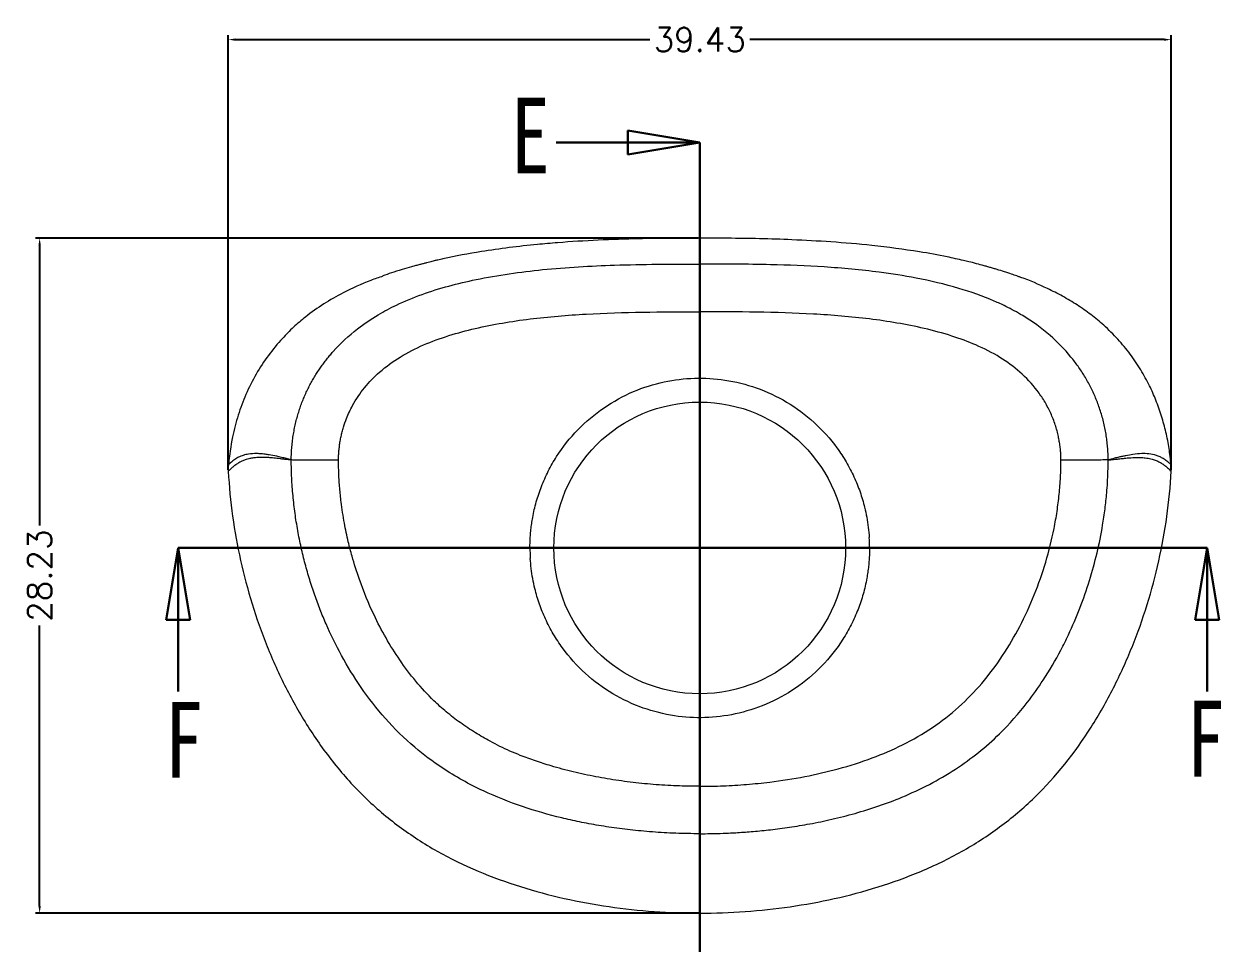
# Model space of a CAD drawing. Header units: inches. Extents: x 1631 to 3663, y 1126 to 1454.
# Drawn here: x 3224.3 to 3274.3, y 1202.6 to 1241.1 of the extents above; entities that cross this region are included whole.
import ezdxf

# ---------------------------------------------------------------- set-up
doc = ezdxf.new("R2010")
doc.units = ezdxf.units.IN
doc.header["$LTSCALE"] = 15
doc.linetypes.add('PHANTOM', pattern=[12.7, 6.35, -1.27, 1.27, -1.27, 1.27, -1.27])
doc.styles.add('SLDTEXTSTYLE0', font='TXT', dxfattribs={"width": 0.75})
doc.styles.get("Standard").update_dxf_attribs({"font": 'txt', "bigfont": 'gbcbig.shx'})
doc.dimstyles.new('1.5', dxfattribs={"dimtxt": 1, "dimasz": 0.3, "dimexe": 0.18, "dimexo": 0.0625, "dimgap": 0.09, "dimtad": 0, "dimzin": 0, "dimdsep": 46, "dimtxsty": 'Standard', "dimcen": 0, "dimclrd": 3, "dimclre": 3, "dimadec": 0, "dimazin": 2, "dimtfac": 1, "dimtofl": 0, "dimtmove": 0, "dimatfit": 3, "dimfxl": 1, "dimtolj": 1, "dimtzin": 0, "dimarcsym": 0})

# ---------------------------------------------------------------- blocks, each defined once
blk = doc.blocks.new('SW_CENTERMARKSYMBOL_5')
at = {"color": 0, "linetype": 'Continuous', "lineweight": 0}
for p, q in [((0, 5), (0, 8)), ((0, 0), (0, 2.5)), ((-5, 0), (-8, 0)), ((0, 0), (-2.5, 0)), ((0, 0), (0, -2.5)), ((0, 0), (2.5, 0)), ((5, 0), (8, 0)), ((0, -5), (0, -8))]:
    blk.add_line(p, q, dxfattribs=at)
blk = doc.blocks.new('_CLOSED')
at = {"color": 0, "linetype": 'ByBlock', "lineweight": -2}
for p, q in [((-1, 0.166667), (0, 0)), ((-1, 0.166667), (-1, -0.166667)), ((0, 0), (-1, -0.166667)), ((0, 0), (-1, 0))]:
    blk.add_line(p, q, dxfattribs=at)
blk = doc.blocks.new('*D262')
at = {"color": 3, "lineweight": -2}
for p, q in [((3232.832, 1222.418), (3232.832, 1240.591)), ((3233.132, 1240.411), (3250.455, 1240.411)), ((3271.958, 1240.411), (3254.635, 1240.411)), ((3272.258, 1222.418), (3272.258, 1240.591))]:
    blk.add_line(p, q, dxfattribs=at)
at = {"color": 3}
for points in [[(3233.132, 1240.461), (3233.132, 1240.361), (3232.832, 1240.411)], [(3271.958, 1240.461), (3271.958, 1240.361), (3272.258, 1240.411)]]:
    blk.add_solid(points, dxfattribs=at)
at = {"layer": 'Defpoints', "color": 0}
for p in [(3272.258, 1240.411), (3232.832, 1222.356), (3272.258, 1222.356)]:
    blk.add_point(p, dxfattribs=at)
at = {"color": 0, "insert": (3252.545, 1240.411), "char_height": 1, "attachment_point": 5}
blk.add_mtext('\\A1;39.43', dxfattribs=at)
blk = doc.blocks.new('*D263')
at = {"color": 3, "lineweight": -2}
for p, q in [((3252.482, 1232.108), (3224.763, 1232.108)), ((3224.943, 1231.808), (3224.943, 1220.084)), ((3224.943, 1204.179), (3224.943, 1215.904)), ((3252.486, 1203.879), (3224.763, 1203.879))]:
    blk.add_line(p, q, dxfattribs=at)
at = {"color": 3}
for points in [[(3224.893, 1231.808), (3224.993, 1231.808), (3224.943, 1232.108)], [(3224.893, 1204.179), (3224.993, 1204.179), (3224.943, 1203.879)]]:
    blk.add_solid(points, dxfattribs=at)
at = {"layer": 'Defpoints', "color": 0}
for p in [(3252.545, 1232.108), (3224.943, 1203.879), (3252.549, 1203.879)]:
    blk.add_point(p, dxfattribs=at)
at = {"color": 0, "insert": (3224.943, 1217.994), "char_height": 1, "attachment_point": 5, "rotation": 90}
blk.add_mtext('\\A1;28.23', dxfattribs=at)

msp = doc.modelspace()

# ---------------------------------------------------------------- linework, layer by layer
at = {"color": 7, "linetype": 'Continuous', "lineweight": 30}
for p, q in [((3246.545, 1236.106), (3252.545, 1236.106)), ((3230.735, 1213.152), (3230.735, 1219.152)), ((3273.766, 1213.152), (3273.766, 1219.152))]:
    msp.add_line(p, q, dxfattribs=at)
at = {"color": 1, "linetype": 'PHANTOM', "lineweight": 30}
for p, q in [((3252.545, 1236.106), (3252.545, 1199.161)), ((3273.766, 1219.152), (3230.735, 1219.152))]:
    msp.add_line(p, q, dxfattribs=at)
at = {"color": 7, "linetype": 'Continuous', "lineweight": 15}
msp.add_circle((3252.545, 1219.152), 6.1, dxfattribs=at)
for points, knots in [([(3252.545, 1232.108), (3251.696, 1232.104), (3250.281, 1232.098), (3248.299, 1232.03), (3246.885, 1231.943), (3245.645, 1231.835), (3244.581, 1231.718), (3243.263, 1231.529), (3242.265, 1231.354), (3241.664, 1231.208), (3241.592, 1231.191)], [0, 0, 0, 0, 0.231186, 0.385448, 0.539888, 0.617159, 0.724283, 0.831575, 0.979737, 1, 1, 1, 1]), ([(3252.545, 1231.023), (3252.545, 1231.173), (3252.545, 1231.491), (3252.545, 1231.868), (3252.545, 1232.048), (3252.545, 1232.102), (3252.545, 1232.108)], [0.059101, 0.059101, 0.059101, 0.059101, 0.25, 0.5, 0.75, 0.7918377, 0.7918377, 0.7918377, 0.7918377]), ([(3263.574, 1231.171), (3263.347, 1231.224), (3262.737, 1231.366), (3261.462, 1231.59), (3259.84, 1231.804), (3258.06, 1231.957), (3256.045, 1232.065), (3254.215, 1232.105), (3252.931, 1232.107), (3252.545, 1232.108)], [0, 0, 0, 0, 0.063065, 0.16933, 0.350107, 0.505222, 0.652526, 0.895717, 1, 1, 1, 1]), ([(3235.464, 1222.833), (3235.466, 1222.926), (3235.47, 1223.111), (3235.489, 1223.385), (3235.517, 1223.652), (3235.555, 1223.913), (3235.602, 1224.168), (3235.657, 1224.416), (3235.72, 1224.657), (3235.791, 1224.892), (3235.87, 1225.12), (3235.954, 1225.341), (3236.045, 1225.557), (3236.142, 1225.765), (3236.244, 1225.967), (3236.352, 1226.163), (3236.464, 1226.353), (3236.58, 1226.536), (3236.7, 1226.713), (3236.824, 1226.884), (3236.951, 1227.049), (3237.081, 1227.209), (3237.475, 1227.665), (3238.126, 1228.27), (3239.042, 1228.889), (3239.946, 1229.366), (3241.294, 1229.92), (3243.336, 1230.458), (3246.038, 1230.836), (3249.166, 1231.018), (3251.358, 1231.021), (3252.545, 1231.023)], [0, 0, 0, 0, 0.013241, 0.026205, 0.038905, 0.051358, 0.063575, 0.075569, 0.087352, 0.098933, 0.110324, 0.121531, 0.132564, 0.143429, 0.154134, 0.164683, 0.175082, 0.185336, 0.195448, 0.205421, 0.215258, 0.224962, 0.234533, 0.300792, 0.350098, 0.390962, 0.445576, 0.55625, 0.689292, 0.831742, 1, 1, 1, 1]), ([(3241.591, 1231.194), (3241.57, 1231.189), (3241.526, 1231.178), (3241.401, 1231.147), (3241.249, 1231.108), (3241.126, 1231.077), (3240.986, 1231.041), (3240.832, 1231), (3240.665, 1230.956), (3240.408, 1230.885), (3240.056, 1230.783), (3239.657, 1230.659), (3239.409, 1230.571), (3239.291, 1230.529)], [0, 0, 0, 0, 0.112535, 0.241628, 0.294361, 0.341546, 0.385922, 0.430757, 0.479229, 0.533887, 0.668102, 0.842058, 1, 1, 1, 1]), ([(3252.545, 1229.028), (3252.545, 1229.255), (3252.545, 1229.498), (3252.545, 1229.969), (3252.545, 1230.196), (3252.545, 1230.579), (3252.545, 1230.735), (3252.545, 1230.947), (3252.545, 1231.005), (3252.545, 1231.023)], [0, 0, 0, 0, 0.25, 0.25, 0.5, 0.5, 0.75, 0.75, 1, 1, 1, 1]), ([(3269.625, 1222.833), (3269.624, 1222.923), (3269.62, 1223.104), (3269.602, 1223.374), (3269.574, 1223.642), (3269.536, 1223.908), (3269.487, 1224.171), (3269.429, 1224.431), (3269.361, 1224.687), (3269.283, 1224.938), (3269.196, 1225.185), (3269.101, 1225.426), (3268.997, 1225.662), (3268.884, 1225.893), (3268.765, 1226.117), (3268.638, 1226.334), (3268.505, 1226.545), (3268.365, 1226.749), (3268.22, 1226.946), (3267.859, 1227.402), (3267.179, 1228.102), (3266.233, 1228.782), (3265.426, 1229.22), (3264.543, 1229.627), (3263.301, 1230.063), (3261.684, 1230.441), (3259.803, 1230.735), (3257.77, 1230.92), (3255.266, 1231.02), (3253.531, 1231.022), (3252.545, 1231.023)], [0, 0, 0, 0, 0.012828, 0.025614, 0.038356, 0.051048, 0.063683, 0.076255, 0.08876, 0.101195, 0.113554, 0.125832, 0.138022, 0.150118, 0.162113, 0.174005, 0.185793, 0.197479, 0.209063, 0.220544, 0.279802, 0.346631, 0.384964, 0.409831, 0.484324, 0.571123, 0.644801, 0.754057, 0.860293, 1, 1, 1, 1]), ([(3265.853, 1230.51), (3265.787, 1230.534), (3265.648, 1230.584), (3265.388, 1230.669), (3265.121, 1230.753), (3264.905, 1230.818), (3264.747, 1230.864), (3264.589, 1230.91), (3264.366, 1230.973), (3264.085, 1231.049), (3263.805, 1231.122), (3263.647, 1231.159), (3263.575, 1231.176)], [0, 0, 0, 0, 0.135369, 0.2812083, 0.3941536, 0.4426177, 0.488984, 0.53631, 0.5874767, 0.7095263, 0.8669211, 1, 1, 1, 1]), ([(3239.295, 1230.518), (3239.126, 1230.461), (3238.557, 1230.268), (3237.728, 1229.881), (3236.816, 1229.367), (3236.126, 1228.877), (3235.553, 1228.386), (3235.025, 1227.858), (3234.492, 1227.212), (3233.98, 1226.426), (3233.558, 1225.586), (3233.231, 1224.705), (3232.968, 1223.722), (3232.884, 1223.02), (3232.836, 1222.628)], [0, 0, 0, 0, 0.049331, 0.165595, 0.25147, 0.338133, 0.398723, 0.459675, 0.544412, 0.630217, 0.718732, 0.804155, 0.890471, 1, 1, 1, 1]), ([(3272.253, 1222.628), (3272.229, 1222.857), (3272.18, 1223.314), (3272.046, 1223.996), (3271.863, 1224.672), (3271.632, 1225.322), (3271.345, 1225.97), (3270.99, 1226.618), (3270.55, 1227.269), (3270.033, 1227.894), (3269.479, 1228.443), (3268.905, 1228.918), (3268.33, 1229.322), (3267.721, 1229.684), (3266.94, 1230.078), (3266.315, 1230.353), (3265.893, 1230.494), (3265.853, 1230.507)], [0, 0, 0, 0, 0.064105, 0.128206, 0.19367, 0.259131, 0.3202, 0.39085, 0.464443, 0.538723, 0.616135, 0.680575, 0.745608, 0.811016, 0.876913, 0.988143, 1, 1, 1, 1]), ([(3237.439, 1222.825), (3237.441, 1222.892), (3237.444, 1223.025), (3237.458, 1223.225), (3237.48, 1223.423), (3237.509, 1223.619), (3237.547, 1223.814), (3237.593, 1224.009), (3237.664, 1224.263), (3237.795, 1224.637), (3238.189, 1225.477), (3238.939, 1226.391), (3240.015, 1227.166), (3240.998, 1227.665), (3242.055, 1228.049), (3243.16, 1228.342), (3244.295, 1228.569), (3245.838, 1228.794), (3247.797, 1228.952), (3250.165, 1229.025), (3251.75, 1229.027), (3252.545, 1229.028)], [0, 0, 0, 0, 0.011096, 0.022161, 0.033199, 0.044212, 0.055204, 0.066179, 0.077446, 0.099055, 0.131955, 0.231425, 0.290792, 0.35162, 0.413942, 0.47744, 0.541565, 0.60619, 0.736596, 0.867811, 1, 1, 1, 1]), ([(3267.65, 1222.825), (3267.649, 1222.896), (3267.646, 1223.035), (3267.63, 1223.244), (3267.606, 1223.452), (3267.573, 1223.658), (3267.511, 1223.964), (3267.398, 1224.365), (3267.204, 1224.847), (3266.956, 1225.306), (3266.56, 1225.884), (3265.959, 1226.526), (3265.085, 1227.161), (3264.119, 1227.653), (3263.053, 1228.043), (3261.572, 1228.439), (3259.635, 1228.763), (3257.293, 1228.952), (3254.925, 1229.025), (3253.34, 1229.027), (3252.545, 1229.028)], [0, 0, 0, 0, 0.011654, 0.02325, 0.034808, 0.04635, 0.057896, 0.086731, 0.115405, 0.144068, 0.17324, 0.231707, 0.289208, 0.351858, 0.411105, 0.477654, 0.606323, 0.736682, 0.867853, 1, 1, 1, 1]), ([(3245.445, 1219.152), (3245.446, 1219.238), (3245.448, 1219.408), (3245.462, 1219.663), (3245.485, 1219.917), (3245.517, 1220.171), (3245.581, 1220.561), (3245.701, 1221.084), (3245.919, 1221.733), (3246.201, 1222.368), (3246.671, 1223.19), (3247.413, 1224.129), (3248.508, 1225.051), (3249.74, 1225.723), (3251.028, 1226.13), (3252.325, 1226.287), (3253.63, 1226.21), (3254.94, 1225.884), (3256.211, 1225.288), (3257.361, 1224.435), (3258.159, 1223.544), (3258.678, 1222.752), (3258.999, 1222.137), (3259.257, 1221.501), (3259.426, 1220.933), (3259.532, 1220.435), (3259.598, 1220.014), (3259.62, 1219.731), (3259.631, 1219.589)], [0, 0, 0, 0, 0.011706, 0.023391, 0.035071, 0.04676, 0.058473, 0.089374, 0.120299, 0.152434, 0.184594, 0.250114, 0.315634, 0.37985, 0.441605, 0.500003, 0.5584, 0.620156, 0.684371, 0.749892, 0.815412, 0.847547, 0.879707, 0.910607, 0.941532, 0.961028, 0.980493, 1, 1, 1, 1]), ([(3235.464, 1222.833), (3235.416, 1222.836), (3235.313, 1222.844), (3235.156, 1222.86), (3234.962, 1222.882), (3234.748, 1222.909), (3234.527, 1222.928), (3234.324, 1222.941), (3234.124, 1222.939), (3233.937, 1222.923), (3233.791, 1222.901), (3233.676, 1222.877), (3233.588, 1222.852), (3233.482, 1222.817), (3233.372, 1222.769), (3233.24, 1222.696), (3233.113, 1222.613), (3232.974, 1222.503), (3232.883, 1222.409), (3232.832, 1222.356)], [0, 0, 0, 0, 0.04648, 0.097477, 0.152991, 0.239557, 0.316838, 0.386599, 0.461106, 0.540176, 0.601605, 0.634086, 0.677758, 0.70852, 0.764033, 0.81611, 0.876398, 0.929139, 1, 1, 1, 1]), ([(3235.464, 1222.833), (3235.395, 1222.852), (3235.257, 1222.89), (3235.054, 1222.941), (3234.812, 1222.994), (3234.584, 1223.037), (3234.353, 1223.072), (3234.177, 1223.092), (3233.946, 1223.102), (3233.712, 1223.085), (3233.496, 1223.039), (3233.348, 1222.984), (3233.214, 1222.92), (3233.071, 1222.833), (3232.939, 1222.728), (3232.866, 1222.657), (3232.836, 1222.628)], [0, 0, 0, 0, 0.06582, 0.132375, 0.199668, 0.311079, 0.372168, 0.450218, 0.507559, 0.63663, 0.727639, 0.77247, 0.823146, 0.899899, 0.958854, 1, 1, 1, 1]), ([(3272.253, 1222.628), (3272.224, 1222.657), (3272.166, 1222.713), (3272.082, 1222.783), (3272.003, 1222.841), (3271.929, 1222.888), (3271.862, 1222.926), (3271.766, 1222.974), (3271.59, 1223.042), (3271.335, 1223.094), (3271.009, 1223.102), (3270.69, 1223.069), (3270.417, 1223.02), (3270.222, 1222.98), (3270.062, 1222.946), (3269.864, 1222.899), (3269.711, 1222.856), (3269.625, 1222.833)], [0, 0, 0, 0, 0.040771, 0.078663, 0.113679, 0.14582, 0.175086, 0.201479, 0.26881, 0.39813, 0.513002, 0.651534, 0.755087, 0.804129, 0.853757, 0.917832, 1, 1, 1, 1]), ([(3269.625, 1222.833), (3269.701, 1222.839), (3269.848, 1222.853), (3270.059, 1222.875), (3270.266, 1222.9), (3270.53, 1222.927), (3270.765, 1222.94), (3270.997, 1222.937), (3271.187, 1222.924), (3271.366, 1222.888), (3271.528, 1222.843), (3271.663, 1222.796), (3271.788, 1222.734), (3271.884, 1222.675), (3271.982, 1222.608), (3272.108, 1222.51), (3272.207, 1222.408), (3272.258, 1222.356)], [0, 0, 0, 0, 0.071713, 0.141097, 0.20815, 0.282447, 0.416173, 0.464067, 0.543273, 0.635523, 0.676342, 0.74097, 0.802253, 0.834371, 0.864275, 0.930546, 1, 1, 1, 1]), ([(3252.545, 1207.2), (3252.377, 1207.201), (3252.043, 1207.203), (3251.545, 1207.218), (3251.054, 1207.241), (3250.572, 1207.273), (3250.099, 1207.313), (3249.637, 1207.361), (3249.187, 1207.415), (3248.75, 1207.477), (3248.327, 1207.544), (3247.918, 1207.616), (3247.524, 1207.693), (3247.145, 1207.774), (3246.342, 1207.962), (3245.109, 1208.314), (3243.419, 1208.982), (3241.909, 1209.821), (3240.535, 1210.849), (3239.388, 1211.979), (3238.378, 1213.282), (3237.56, 1214.616), (3237.021, 1215.719), (3236.668, 1216.573), (3236.44, 1217.188), (3236.23, 1217.828), (3236.041, 1218.492), (3235.874, 1219.177), (3235.732, 1219.881), (3235.617, 1220.602), (3235.532, 1221.336), (3235.476, 1222.082), (3235.468, 1222.582), (3235.464, 1222.833)], [0, 0, 0, 0, 0.01924, 0.038292, 0.057097, 0.075599, 0.093751, 0.111511, 0.128844, 0.145717, 0.162105, 0.177984, 0.193336, 0.208146, 0.2224, 0.287935, 0.354921, 0.430318, 0.485313, 0.551313, 0.614185, 0.673938, 0.730399, 0.754783, 0.779868, 0.805621, 0.832, 0.858956, 0.886429, 0.914353, 0.942648, 0.971229, 1, 1, 1, 1]), ([(3237.439, 1222.825), (3237.392, 1222.825), (3237.296, 1222.824), (3237.155, 1222.823), (3237.015, 1222.823), (3236.879, 1222.822), (3236.679, 1222.822), (3236.424, 1222.823), (3236.134, 1222.823), (3235.886, 1222.824), (3235.715, 1222.823), (3235.599, 1222.823), (3235.515, 1222.827), (3235.482, 1222.831), (3235.464, 1222.833)], [0, 0, 0, 0, 0.050672, 0.101248, 0.151548, 0.201395, 0.250618, 0.374355, 0.500204, 0.625841, 0.74969, 0.819691, 0.903763, 1, 1, 1, 1]), ([(3252.545, 1209.183), (3252.383, 1209.184), (3252.059, 1209.186), (3251.573, 1209.201), (3251.088, 1209.225), (3250.603, 1209.259), (3250.12, 1209.303), (3249.637, 1209.357), (3249.157, 1209.421), (3248.678, 1209.495), (3248.202, 1209.58), (3247.728, 1209.676), (3247.257, 1209.784), (3246.791, 1209.903), (3246.264, 1210.052), (3245.679, 1210.24), (3245.106, 1210.448), (3244.47, 1210.715), (3243.839, 1211.024), (3243.146, 1211.425), (3242.53, 1211.834), (3241.95, 1212.281), (3241.319, 1212.85), (3240.66, 1213.569), (3239.779, 1214.74), (3238.968, 1216.163), (3238.362, 1217.646), (3238.036, 1218.679), (3237.832, 1219.466), (3237.673, 1220.221), (3237.557, 1220.971), (3237.486, 1221.656), (3237.447, 1222.241), (3237.442, 1222.631), (3237.439, 1222.825)], [0, 0, 0, 0, 0.021084, 0.042171, 0.063256, 0.084335, 0.105404, 0.126461, 0.1475, 0.168519, 0.189514, 0.210481, 0.231416, 0.252316, 0.273173, 0.302737, 0.332162, 0.352497, 0.392512, 0.423551, 0.456674, 0.488591, 0.518883, 0.567102, 0.615316, 0.709411, 0.779227, 0.82351, 0.850435, 0.885039, 0.923786, 0.949243, 0.974653, 1, 1, 1, 1]), ([(3252.545, 1207.2), (3252.698, 1207.201), (3253.027, 1207.203), (3253.553, 1207.218), (3254.146, 1207.247), (3254.804, 1207.295), (3255.528, 1207.367), (3256.317, 1207.47), (3257.171, 1207.611), (3258.087, 1207.8), (3259.384, 1208.131), (3261.16, 1208.733), (3263.234, 1209.805), (3264.975, 1211.196), (3266.138, 1212.516), (3266.979, 1213.702), (3267.539, 1214.657), (3268.224, 1216.031), (3268.747, 1217.387), (3269.17, 1218.939), (3269.372, 1219.941), (3269.496, 1220.782), (3269.559, 1221.371), (3269.611, 1222.055), (3269.62, 1222.513), (3269.625, 1222.833)], [0, 0, 0, 0, 0.017589, 0.037715, 0.060385, 0.085611, 0.113414, 0.143818, 0.176862, 0.212595, 0.251082, 0.330375, 0.427121, 0.517254, 0.58428, 0.628186, 0.683953, 0.711016, 0.804283, 0.84987, 0.895443, 0.921392, 0.947409, 0.963357, 1, 1, 1, 1]), ([(3252.545, 1209.183), (3252.709, 1209.184), (3253.037, 1209.186), (3253.529, 1209.202), (3254.018, 1209.226), (3254.504, 1209.261), (3254.989, 1209.305), (3255.804, 1209.397), (3256.926, 1209.572), (3258.36, 1209.901), (3259.732, 1210.334), (3261.057, 1210.902), (3262.277, 1211.607), (3263.391, 1212.469), (3264.374, 1213.484), (3265.223, 1214.622), (3265.954, 1215.869), (3266.553, 1217.182), (3267.033, 1218.553), (3267.324, 1219.727), (3267.491, 1220.678), (3267.581, 1221.395), (3267.638, 1222.11), (3267.646, 1222.587), (3267.65, 1222.825)], [0, 0, 0, 0, 0.021404, 0.042721, 0.063961, 0.085131, 0.106241, 0.127301, 0.191888, 0.253959, 0.318673, 0.378906, 0.441319, 0.501628, 0.561653, 0.624685, 0.686028, 0.749448, 0.812272, 0.874963, 0.906576, 0.937904, 0.969021, 1, 1, 1, 1]), ([(3269.625, 1222.833), (3269.591, 1222.832), (3269.519, 1222.831), (3269.289, 1222.829), (3269.133, 1222.829), (3268.758, 1222.827), (3268.541, 1222.827), (3268.095, 1222.826), (3267.866, 1222.826), (3267.65, 1222.825)], [0, 0, 0, 0, 0.25, 0.25, 0.5, 0.5, 0.75, 0.75, 1, 1, 1, 1]), ([(3232.832, 1222.356), (3232.897, 1221.09), (3233.076, 1219.849), (3233.619, 1217.41), (3233.986, 1216.212), (3234.693, 1214.449), (3234.953, 1213.872), (3235.523, 1212.751), (3236.142, 1211.658), (3236.868, 1210.63), (3237.462, 1209.887), (3237.668, 1209.644), (3238.094, 1209.173), (3238.313, 1208.945), (3238.991, 1208.287), (3239.471, 1207.88), (3240.481, 1207.129), (3241.014, 1206.783), (3242.68, 1205.844), (3243.844, 1205.364), (3245.648, 1204.798), (3246.258, 1204.635), (3247.497, 1204.357), (3248.124, 1204.243), (3250.007, 1203.97), (3251.272, 1203.879), (3252.545, 1203.879)], [0, 0, 0, 0, 0.125, 0.125, 0.25, 0.25, 0.3125, 0.3125, 0.375, 0.4375, 0.4375, 0.46875, 0.46875, 0.5, 0.5, 0.5625, 0.5625, 0.625, 0.625, 0.75, 0.75, 0.8125, 0.8125, 0.875, 0.875, 1, 1, 1, 1]), ([(3252.545, 1203.879), (3253.819, 1203.879), (3255.077, 1203.97), (3257.563, 1204.328), (3258.791, 1204.596), (3260.604, 1205.161), (3261.207, 1205.379), (3262.377, 1205.872), (3262.945, 1206.147), (3264.044, 1206.764), (3264.575, 1207.106), (3265.341, 1207.672), (3265.592, 1207.871), (3266.077, 1208.282), (3266.312, 1208.495), (3267.446, 1209.593), (3268.225, 1210.58), (3269.247, 1212.186), (3269.56, 1212.737), (3270.129, 1213.857), (3270.388, 1214.428), (3271.089, 1216.17), (3271.461, 1217.371), (3272.014, 1219.842), (3272.193, 1221.091), (3272.258, 1222.356)], [0, 0, 0, 0, 0.125, 0.125, 0.25, 0.25, 0.3125, 0.3125, 0.375, 0.375, 0.4375, 0.4375, 0.46875, 0.46875, 0.5, 0.5, 0.625, 0.625, 0.6875, 0.6875, 0.75, 0.75, 0.875, 0.875, 1, 1, 1, 1]), ([(3259.645, 1219.152), (3259.644, 1219.067), (3259.642, 1218.897), (3259.628, 1218.642), (3259.605, 1218.388), (3259.573, 1218.134), (3259.509, 1217.744), (3259.388, 1217.221), (3259.171, 1216.571), (3258.888, 1215.937), (3258.419, 1215.115), (3257.677, 1214.176), (3256.582, 1213.254), (3255.35, 1212.581), (3254.062, 1212.175), (3252.765, 1212.017), (3251.46, 1212.095), (3250.149, 1212.421), (3248.879, 1213.017), (3247.729, 1213.869), (3246.931, 1214.761), (3246.412, 1215.553), (3246.09, 1216.168), (3245.833, 1216.803), (3245.664, 1217.372), (3245.558, 1217.87), (3245.492, 1218.291), (3245.47, 1218.574), (3245.458, 1218.715)], [0, 0, 0, 0, 0.011706, 0.023391, 0.035071, 0.04676, 0.058473, 0.089374, 0.120299, 0.152434, 0.184594, 0.250114, 0.315634, 0.37985, 0.441605, 0.500003, 0.5584, 0.620156, 0.684371, 0.749892, 0.815412, 0.847547, 0.879707, 0.910607, 0.941532, 0.961028, 0.980493, 1, 1, 1, 1]), ([(3252.545, 1207.2), (3252.545, 1207.229), (3252.545, 1207.296), (3252.545, 1207.519), (3252.545, 1207.675), (3252.545, 1208.053), (3252.545, 1208.273), (3252.545, 1208.729), (3252.545, 1208.963), (3252.545, 1209.183)], [0, 0, 0, 0, 0.25, 0.25, 0.5, 0.5, 0.75, 0.75, 1, 1, 1, 1]), ([(3252.545, 1207.2), (3252.545, 1206.958), (3252.545, 1206.408), (3252.545, 1205.444), (3252.545, 1204.492), (3252.545, 1203.902), (3252.545, 1203.879)], [0.0588053, 0.0588053, 0.0588053, 0.0588053, 0.25, 0.5, 0.75, 0.7597215, 0.7597215, 0.7597215, 0.7597215])]:
    msp.add_open_spline(points, degree=3, knots=knots, dxfattribs=at)
for points in [[(3232.836, 1222.628), (3232.828, 1222.537), (3232.827, 1222.446), (3232.832, 1222.356)], [(3272.258, 1222.356), (3272.263, 1222.446), (3272.261, 1222.537), (3272.253, 1222.628)], [(3259.645, 1219.152), (3259.645, 1219.299), (3259.64, 1219.444), (3259.631, 1219.589)], [(3245.445, 1219.152), (3245.445, 1219.006), (3245.449, 1218.861), (3245.458, 1218.715)]]:
    msp.add_open_spline(points, degree=3, dxfattribs=at)

# ---------------------------------------------------------------- block references
at = {"color": 7, "linetype": 'Continuous', "lineweight": 30, "xscale": 3, "yscale": 3, "zscale": 0.5}
msp.add_blockref('_CLOSED', (3252.545, 1236.106), dxfattribs=at)
at = {"color": 7, "linetype": 'Continuous', "lineweight": 0}
msp.add_blockref('SW_CENTERMARKSYMBOL_5', (3252.545, 1219.152), dxfattribs=at)
at = {"color": 7, "linetype": 'Continuous', "lineweight": 30, "xscale": 3, "yscale": 3, "zscale": 0.5, "rotation": 90}
for p in [(3230.735, 1219.152), (3273.766, 1219.152)]:
    msp.add_blockref('_CLOSED', p, dxfattribs=at)

# ---------------------------------------------------------------- texts
at = {"color": 7, "linetype": 'Continuous', "char_height": 3.175, "attachment_point": 1, "style": 'SLDTEXTSTYLE0'}
for s, insert in [('E', (3244.657, 1237.987)), ('F', (3230.171, 1212.715)), ('F', (3272.895, 1212.766))]:
    msp.add_mtext(s, dxfattribs=dict(at, insert=insert))

# ---------------------------------------------------------------- dimensions: what is measured, and where the dimension line sits
dim = msp.add_linear_dim(base=(3272.258, 1240.411), p1=(3232.832, 1222.356), p2=(3272.258, 1222.356), dimstyle='1.5')
dim.commit()
dim.dimension.update_dxf_attribs({"geometry": '*D262', "text_midpoint": (3252.545, 1240.411)})
dim = msp.add_linear_dim(base=(3224.943, 1203.879), p1=(3252.545, 1232.108), p2=(3252.549, 1203.879), angle=90, dimstyle='1.5')
dim.commit()
dim.dimension.update_dxf_attribs({"geometry": '*D263', "text_midpoint": (3224.943, 1217.994)})

doc.saveas('drawing.dxf')
